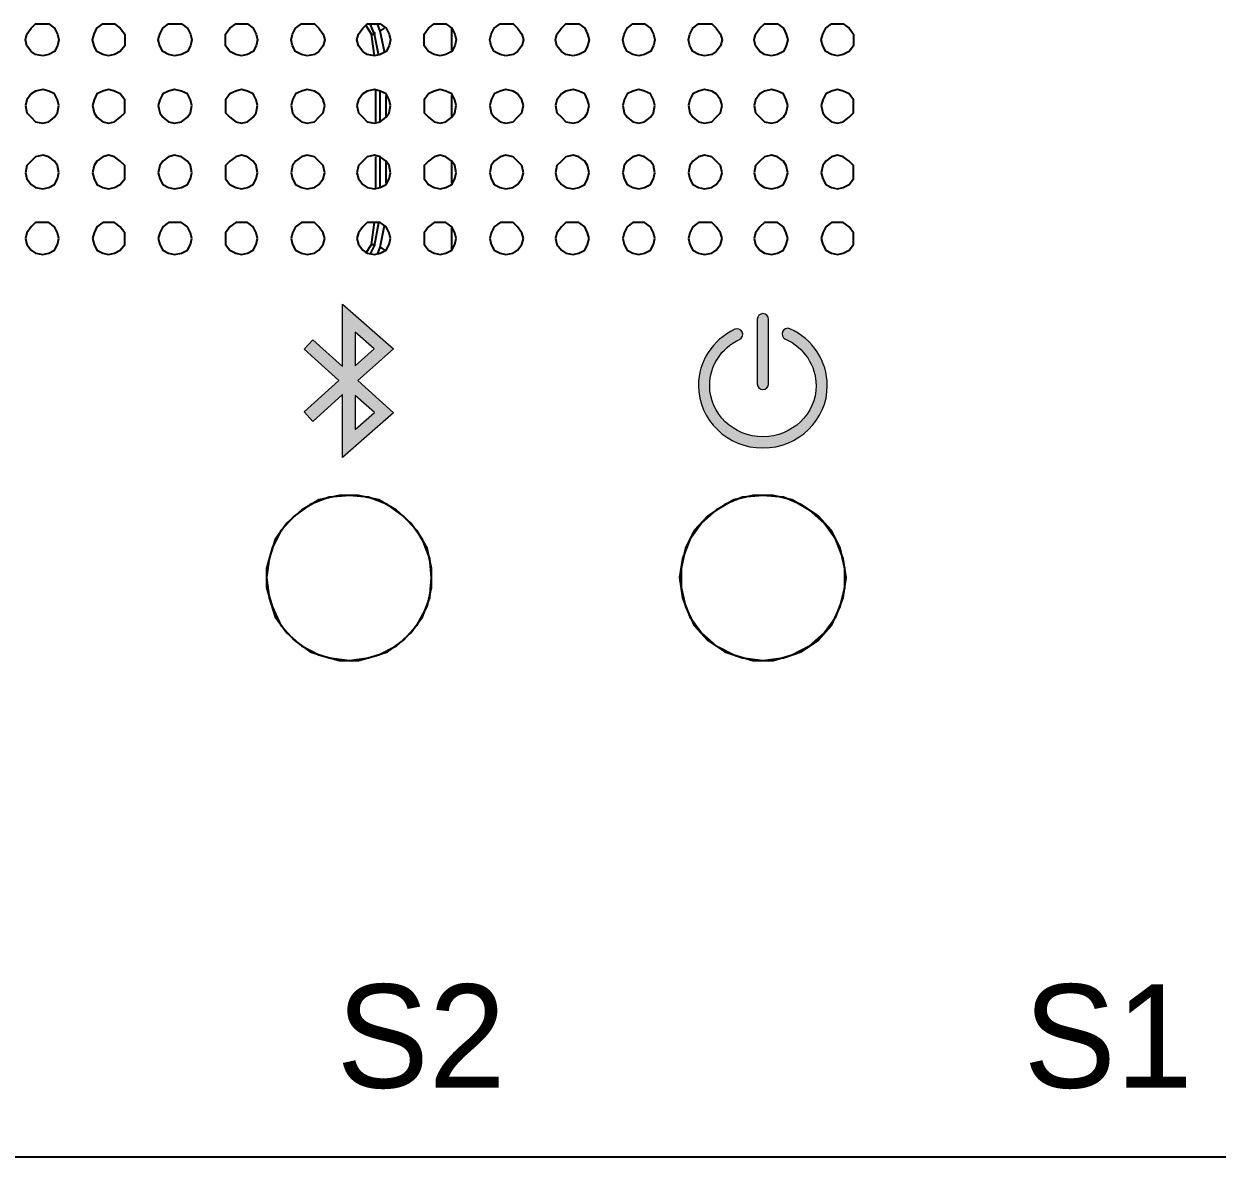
# Model space of a CAD drawing. Header units: inches. Extents: x 45 to 557, y 129 to 755.
# Drawn here: x 370.2 to 451.9, y 345.2 to 422.8 of the extents above; entities that cross this region are included whole.
import ezdxf

# ---------------------------------------------------------------- set-up
doc = ezdxf.new("R2010")
doc.units = ezdxf.units.IN
doc.header["$MEASUREMENT"] = 0
doc.layers.add('Brain', color=7, linetype='Continuous')
doc.layers.add('Silk screen', color=7, linetype='Continuous')

# ---------------------------------------------------------------- blocks, each defined once
blk = doc.blocks.new('block 17')
at = {"layer": 'Silk screen', "true_color": 0xffffff}
h = blk.add_hatch(color=7, dxfattribs=at)
h.paths.add_polyline_path([(392.012, 399.327), (392.012, 403.615), (395.515, 400.55), (393.069, 398.372), (395.515, 396.171), (392.012, 393.105), (392.012, 397.417), (389.972, 395.573), (389.385, 396.223), (391.763, 398.372), (389.385, 400.522), (389.972, 401.171)])
h.paths.add_polyline_path([(392.887, 395.035), (394.195, 396.179), (392.886, 397.356)])
h.paths.add_polyline_path([(392.888, 399.391), (394.19, 400.545), (392.888, 401.685)])
at = {"layer": 'Silk screen', "lineweight": 0}
for points in [[(392.012, 399.327), (392.012, 403.615), (395.515, 400.55), (393.069, 398.372), (395.515, 396.171), (392.012, 393.105), (392.012, 397.417), (389.972, 395.573), (389.385, 396.223), (391.763, 398.372), (389.385, 400.522), (389.972, 401.171), (392.012, 399.327)], [(392.888, 399.391), (394.19, 400.545), (392.888, 401.685), (392.888, 399.391)], [(392.887, 395.035), (394.195, 396.179), (392.886, 397.356), (392.887, 395.035)]]:
    blk.add_lwpolyline(points, dxfattribs=at)
blk = doc.blocks.new('block 20')
at = {"layer": 'Silk screen', "true_color": 0xffffff}
h = blk.add_hatch(color=7, dxfattribs=at)
h.dxf.hatch_style = 2
edge = h.paths.add_edge_path()
edge.add_spline(control_points=[(420.8, 397.761), (420.588, 397.761), (420.417, 397.932), (420.417, 398.144), (420.417, 398.144), (420.417, 402.576), (420.417, 402.576), (420.417, 402.788), (420.59, 402.959), (420.8, 402.959), (421.012, 402.959), (421.183, 402.788), (421.183, 402.576), (421.183, 402.576), (421.183, 398.144), (421.183, 398.144), (421.183, 397.932), (421.012, 397.761), (420.8, 397.761)], knot_values=[0, 0, 0, 0, 1, 1, 1, 2, 2, 2, 3, 3, 3, 4, 4, 4, 5, 5, 5, 6, 6, 6, 6], degree=3, periodic=1)
h = blk.add_hatch(color=7, dxfattribs=at)
h.dxf.hatch_style = 2
edge = h.paths.add_edge_path()
edge.add_spline(control_points=[(420.8, 393.761), (418.367, 393.761), (416.389, 395.679), (416.389, 398.037), (416.389, 399.685), (417.338, 401.159), (418.868, 401.884), (419.06, 401.974), (419.289, 401.893), (419.379, 401.701), (419.469, 401.51), (419.388, 401.281), (419.197, 401.191), (417.937, 400.594), (417.156, 399.387), (417.156, 398.037), (417.156, 396.102), (418.791, 394.527), (420.8, 394.527), (422.809, 394.527), (424.444, 396.102), (424.444, 398.037), (424.444, 399.396), (423.618, 400.645), (422.337, 401.219), (422.144, 401.305), (422.058, 401.532), (422.144, 401.726), (422.23, 401.919), (422.458, 402.006), (422.651, 401.917), (424.207, 401.221), (425.211, 399.697), (425.211, 398.037), (425.211, 395.679), (423.233, 393.761), (420.8, 393.761)], knot_values=[0, 0, 0, 0, 1, 1, 1, 2, 2, 2, 3, 3, 3, 4, 4, 4, 5, 5, 5, 6, 6, 6, 7, 7, 7, 8, 8, 8, 9, 9, 9, 10, 10, 10, 11, 11, 11, 12, 12, 12, 12], degree=3, periodic=1)
at = {"layer": 'Silk screen', "lineweight": 0}
for points, knots in [([(420.8, 397.761), (420.588, 397.761), (420.417, 397.932), (420.417, 398.144), (420.417, 398.144), (420.417, 402.576), (420.417, 402.576), (420.417, 402.788), (420.59, 402.959), (420.8, 402.959), (421.012, 402.959), (421.183, 402.788), (421.183, 402.576), (421.183, 402.576), (421.183, 398.144), (421.183, 398.144), (421.183, 397.932), (421.012, 397.761), (420.8, 397.761)], [0, 0, 0, 0, 1, 1, 1, 2, 2, 2, 3, 3, 3, 4, 4, 4, 5, 5, 5, 6, 6, 6, 6]), ([(420.8, 393.761), (418.367, 393.761), (416.389, 395.679), (416.389, 398.037), (416.389, 399.685), (417.338, 401.159), (418.868, 401.884), (419.06, 401.974), (419.289, 401.893), (419.379, 401.701), (419.469, 401.51), (419.388, 401.281), (419.197, 401.191), (417.937, 400.594), (417.156, 399.387), (417.156, 398.037), (417.156, 396.102), (418.791, 394.527), (420.8, 394.527), (422.809, 394.527), (424.444, 396.102), (424.444, 398.037), (424.444, 399.396), (423.618, 400.645), (422.337, 401.219), (422.144, 401.305), (422.058, 401.532), (422.144, 401.726), (422.23, 401.919), (422.458, 402.006), (422.651, 401.917), (424.207, 401.221), (425.211, 399.697), (425.211, 398.037), (425.211, 395.679), (423.233, 393.761), (420.8, 393.761)], [0, 0, 0, 0, 1, 1, 1, 2, 2, 2, 3, 3, 3, 4, 4, 4, 5, 5, 5, 6, 6, 6, 7, 7, 7, 8, 8, 8, 9, 9, 9, 10, 10, 10, 11, 11, 11, 12, 12, 12, 12])]:
    blk.add_open_spline(points, degree=3, knots=knots, dxfattribs=at)
blk = doc.blocks.new('block 19')
at = {"layer": 'Silk screen'}
blk.add_blockref('block 20', (0, 0), dxfattribs=at)
blk = doc.blocks.new('block 18')
at = {"layer": 'Silk screen'}
blk.add_blockref('block 19', (0, 0), dxfattribs=at)
blk = doc.blocks.new('block 30')
at = {"layer": 'Silk screen', "color": 7, "true_color": 0xffffff, "insert": (438.655, 349.852), "char_height": 7.08, "attachment_point": 7}
blk.add_mtext('\\fEthnocentricRg-Regular|b0|i0|c0|p34;\\W1;S1', dxfattribs=at)
blk = doc.blocks.new('block 31')
at = {"layer": 'Silk screen', "color": 7, "true_color": 0xffffff, "insert": (391.61, 349.851), "char_height": 7.08, "attachment_point": 7}
blk.add_mtext('\\fEthnocentricRg-Regular|b0|i0|c0|p34;\\W1;S2', dxfattribs=at)

msp = doc.modelspace()

# ---------------------------------------------------------------- linework, layer by layer
at = {"layer": 'Brain', "color": 7, "lineweight": 25, "true_color": 0xffffff}
for points in [[(371.5, 420.6), (371, 420.7), (370.7, 420.9), (370.4, 421.3), (370.3, 421.7), (370.4, 422.1), (370.7, 422.5), (371, 422.8), (371.5, 422.8)], [(371.5, 422.8), (371.9, 422.8), (372.3, 422.5), (372.5, 422.1), (372.6, 421.7), (372.5, 421.3), (372.3, 420.9), (371.9, 420.7), (371.5, 420.6)], [(376, 420.6), (375.6, 420.7), (375.2, 420.9), (375, 421.3), (374.9, 421.7), (375, 422.1), (375.2, 422.5), (375.6, 422.8), (376, 422.8)], [(376, 422.8), (376.4, 422.8), (376.8, 422.5), (377.1, 422.1), (377.1, 421.7), (377.1, 421.3), (376.8, 420.9), (376.4, 420.7), (376, 420.6)], [(380.5, 420.6), (380.1, 420.7), (379.7, 420.9), (379.5, 421.3), (379.4, 421.7), (379.5, 422.1), (379.7, 422.5), (380.1, 422.8), (380.5, 422.8)], [(380.5, 422.8), (381, 422.8), (381.4, 422.5), (381.6, 422.1), (381.7, 421.7), (381.6, 421.3), (381.4, 420.9), (381, 420.7), (380.5, 420.6)], [(385.1, 420.6), (384.7, 420.7), (384.3, 420.9), (384, 421.3), (384, 421.7), (384, 422.1), (384.3, 422.5), (384.7, 422.8), (385.1, 422.8)], [(385.1, 422.8), (385.5, 422.8), (385.9, 422.5), (386.1, 422.1), (386.2, 421.7), (386.1, 421.3), (385.9, 420.9), (385.5, 420.7), (385.1, 420.6)], [(389.6, 420.6), (389.2, 420.7), (388.8, 420.9), (388.6, 421.3), (388.5, 421.7), (388.6, 422.1), (388.8, 422.5), (389.2, 422.8), (389.6, 422.8)], [(389.6, 422.8), (390.1, 422.8), (390.4, 422.5), (390.7, 422.1), (390.8, 421.7), (390.7, 421.3), (390.4, 420.9), (390.1, 420.7), (389.6, 420.6)], [(394.2, 420.6), (393.7, 420.7), (393.4, 420.9), (393.1, 421.3), (393, 421.7), (393.1, 422.1), (393.4, 422.5), (393.7, 422.8), (394.2, 422.8)], [(394, 422.1), (393.6, 422.7)], [(394.2, 422.1), (393.9, 422.8)], [(394.2, 422.8), (394.6, 422.8), (395, 422.5), (395.2, 422.1), (395.3, 421.7), (395.2, 421.3), (395, 420.9), (394.6, 420.7), (394.2, 420.6)], [(394.6, 422.3), (394.4, 422.8)], [(394.6, 422.3), (394.9, 422.5)], [(398.7, 420.6), (398.3, 420.7), (397.9, 420.9), (397.6, 421.3), (397.6, 421.7), (397.6, 422.1), (397.9, 422.5), (398.3, 422.8), (398.7, 422.8)], [(398.7, 422.8), (399.1, 422.8), (399.5, 422.5), (399.7, 422.1), (399.8, 421.7), (399.7, 421.3), (399.5, 420.9), (399.1, 420.7), (398.7, 420.6)], [(399.5, 421), (399.5, 422.5)], [(403.2, 420.6), (402.8, 420.7), (402.4, 420.9), (402.2, 421.3), (402.1, 421.7), (402.2, 422.1), (402.4, 422.5), (402.8, 422.8), (403.2, 422.8)], [(403.2, 422.8), (403.7, 422.8), (404, 422.5), (404.3, 422.1), (404.4, 421.7), (404.3, 421.3), (404, 420.9), (403.7, 420.7), (403.2, 420.6)], [(407.8, 420.6), (407.3, 420.7), (407, 420.9), (406.7, 421.3), (406.6, 421.7), (406.7, 422.1), (407, 422.5), (407.3, 422.8), (407.8, 422.8)], [(407.8, 422.8), (408.2, 422.8), (408.6, 422.5), (408.8, 422.1), (408.9, 421.7), (408.8, 421.3), (408.6, 420.9), (408.2, 420.7), (407.8, 420.6)], [(412.3, 420.6), (411.9, 420.7), (411.5, 420.9), (411.3, 421.3), (411.2, 421.7), (411.3, 422.1), (411.5, 422.5), (411.9, 422.8), (412.3, 422.8)], [(412.3, 422.8), (412.7, 422.8), (413.1, 422.5), (413.3, 422.1), (413.4, 421.7), (413.3, 421.3), (413.1, 420.9), (412.7, 420.7), (412.3, 420.6)], [(416.8, 420.6), (416.4, 420.7), (416, 420.9), (415.8, 421.3), (415.7, 421.7), (415.8, 422.1), (416, 422.5), (416.4, 422.8), (416.8, 422.8)], [(416.8, 422.8), (417.3, 422.8), (417.6, 422.5), (417.9, 422.1), (418, 421.7), (417.9, 421.3), (417.6, 420.9), (417.3, 420.7), (416.8, 420.6)], [(421.4, 420.6), (420.9, 420.7), (420.6, 420.9), (420.3, 421.3), (420.2, 421.7), (420.3, 422.1), (420.6, 422.5), (420.9, 422.8), (421.4, 422.8)], [(421.4, 422.8), (421.8, 422.8), (422.2, 422.5), (422.4, 422.1), (422.5, 421.7), (422.4, 421.3), (422.2, 420.9), (421.8, 420.7), (421.4, 420.6)], [(425.9, 420.6), (425.5, 420.7), (425.1, 420.9), (424.9, 421.3), (424.8, 421.7), (424.9, 422.1), (425.1, 422.5), (425.5, 422.8), (425.9, 422.8)], [(425.9, 422.8), (426.3, 422.8), (426.7, 422.5), (427, 422.1), (427, 421.7), (427, 421.3), (426.7, 420.9), (426.3, 420.7), (425.9, 420.6)], [(394.2, 420.6), (394, 422.1)], [(394.5, 420.6), (394.2, 422.1)], [(394.9, 420.9), (394.6, 422.3)], [(372.6, 417.2), (372.5, 417.6), (372.3, 418), (371.9, 418.2), (371.5, 418.3), (371, 418.2), (370.7, 418), (370.4, 417.6), (370.3, 417.2)], [(377.1, 417.2), (377.1, 417.6), (376.8, 418), (376.4, 418.2), (376, 418.3), (375.6, 418.2), (375.2, 418), (375, 417.6), (374.9, 417.2)], [(381.7, 417.2), (381.6, 417.6), (381.4, 418), (381, 418.2), (380.5, 418.3), (380.1, 418.2), (379.7, 418), (379.5, 417.6), (379.4, 417.2)], [(386.2, 417.2), (386.1, 417.6), (385.9, 418), (385.5, 418.2), (385.1, 418.3), (384.7, 418.2), (384.3, 418), (384, 417.6), (384, 417.2)], [(390.8, 417.2), (390.7, 417.6), (390.4, 418), (390.1, 418.2), (389.6, 418.3), (389.2, 418.2), (388.8, 418), (388.6, 417.6), (388.5, 417.2)], [(395.3, 417.2), (395.2, 417.6), (395, 418), (394.6, 418.2), (394.2, 418.3), (393.7, 418.2), (393.4, 418), (393.1, 417.6), (393, 417.2)], [(394.3, 416.1), (394.3, 418.3)], [(394.6, 416.1), (394.6, 418.2)], [(395, 416.4), (395, 417.9)], [(399.8, 417.2), (399.7, 417.6), (399.5, 418), (399.1, 418.2), (398.7, 418.3), (398.3, 418.2), (397.9, 418), (397.6, 417.6), (397.6, 417.2)], [(399.5, 416.4), (399.5, 417.9)], [(404.4, 417.2), (404.3, 417.6), (404, 418), (403.7, 418.2), (403.2, 418.3), (402.8, 418.2), (402.4, 418), (402.2, 417.6), (402.1, 417.2)], [(408.9, 417.2), (408.8, 417.6), (408.6, 418), (408.2, 418.2), (407.8, 418.3), (407.3, 418.2), (407, 418), (406.7, 417.6), (406.6, 417.2)], [(413.4, 417.2), (413.3, 417.6), (413.1, 418), (412.7, 418.2), (412.3, 418.3), (411.9, 418.2), (411.5, 418), (411.3, 417.6), (411.2, 417.2)], [(418, 417.2), (417.9, 417.6), (417.6, 418), (417.3, 418.2), (416.8, 418.3), (416.4, 418.2), (416, 418), (415.8, 417.6), (415.7, 417.2)], [(422.5, 417.2), (422.4, 417.6), (422.2, 418), (421.8, 418.2), (421.4, 418.3), (420.9, 418.2), (420.6, 418), (420.3, 417.6), (420.2, 417.2)], [(427, 417.2), (427, 417.6), (426.7, 418), (426.3, 418.2), (425.9, 418.3), (425.5, 418.2), (425.1, 418), (424.9, 417.6), (424.8, 417.2)], [(370.3, 417.2), (370.4, 416.7), (370.7, 416.4), (371, 416.1), (371.5, 416), (371.9, 416.1), (372.3, 416.4), (372.5, 416.7), (372.6, 417.2)], [(374.9, 417.2), (375, 416.7), (375.2, 416.4), (375.6, 416.1), (376, 416), (376.4, 416.1), (376.8, 416.4), (377.1, 416.7), (377.1, 417.2)], [(379.4, 417.2), (379.5, 416.7), (379.7, 416.4), (380.1, 416.1), (380.5, 416), (381, 416.1), (381.4, 416.4), (381.6, 416.7), (381.7, 417.2)], [(384, 417.2), (384, 416.7), (384.3, 416.4), (384.7, 416.1), (385.1, 416), (385.5, 416.1), (385.9, 416.4), (386.1, 416.7), (386.2, 417.2)], [(388.5, 417.2), (388.6, 416.7), (388.8, 416.4), (389.2, 416.1), (389.6, 416), (390.1, 416.1), (390.4, 416.4), (390.7, 416.7), (390.8, 417.2)], [(393, 417.2), (393.1, 416.7), (393.4, 416.4), (393.7, 416.1), (394.2, 416), (394.6, 416.1), (395, 416.4), (395.2, 416.7), (395.3, 417.2)], [(397.6, 417.2), (397.6, 416.7), (397.9, 416.4), (398.3, 416.1), (398.7, 416), (399.1, 416.1), (399.5, 416.4), (399.7, 416.7), (399.8, 417.2)], [(402.1, 417.2), (402.2, 416.7), (402.4, 416.4), (402.8, 416.1), (403.2, 416), (403.7, 416.1), (404, 416.4), (404.3, 416.7), (404.4, 417.2)], [(406.6, 417.2), (406.7, 416.7), (407, 416.4), (407.3, 416.1), (407.8, 416), (408.2, 416.1), (408.6, 416.4), (408.8, 416.7), (408.9, 417.2)], [(411.2, 417.2), (411.3, 416.7), (411.5, 416.4), (411.9, 416.1), (412.3, 416), (412.7, 416.1), (413.1, 416.4), (413.3, 416.7), (413.4, 417.2)], [(415.7, 417.2), (415.8, 416.7), (416, 416.4), (416.4, 416.1), (416.8, 416), (417.3, 416.1), (417.6, 416.4), (417.9, 416.7), (418, 417.2)], [(420.2, 417.2), (420.3, 416.7), (420.6, 416.4), (420.9, 416.1), (421.4, 416), (421.8, 416.1), (422.2, 416.4), (422.4, 416.7), (422.5, 417.2)], [(424.8, 417.2), (424.9, 416.7), (425.1, 416.4), (425.5, 416.1), (425.9, 416), (426.3, 416.1), (426.7, 416.4), (427, 416.7), (427, 417.2)], [(372.6, 412.6), (372.5, 413.1), (372.3, 413.4), (371.9, 413.7), (371.5, 413.8), (371, 413.7), (370.7, 413.4), (370.4, 413.1), (370.3, 412.6)], [(377.1, 412.6), (377.1, 413.1), (376.8, 413.4), (376.4, 413.7), (376, 413.8), (375.6, 413.7), (375.2, 413.4), (375, 413.1), (374.9, 412.6)], [(381.7, 412.6), (381.6, 413.1), (381.4, 413.4), (381, 413.7), (380.5, 413.8), (380.1, 413.7), (379.7, 413.4), (379.5, 413.1), (379.4, 412.6)], [(386.2, 412.6), (386.1, 413.1), (385.9, 413.4), (385.5, 413.7), (385.1, 413.8), (384.7, 413.7), (384.3, 413.4), (384, 413.1), (384, 412.6)], [(390.8, 412.6), (390.7, 413.1), (390.4, 413.4), (390.1, 413.7), (389.6, 413.8), (389.2, 413.7), (388.8, 413.4), (388.6, 413.1), (388.5, 412.6)], [(395.3, 412.6), (395.2, 413.1), (395, 413.4), (394.6, 413.7), (394.2, 413.8), (393.7, 413.7), (393.4, 413.4), (393.1, 413.1), (393, 412.6)], [(394.3, 411.5), (394.3, 413.7)], [(394.6, 411.6), (394.6, 413.7)], [(399.8, 412.6), (399.7, 413.1), (399.5, 413.4), (399.1, 413.7), (398.7, 413.8), (398.3, 413.7), (397.9, 413.4), (397.6, 413.1), (397.6, 412.6)], [(404.4, 412.6), (404.3, 413.1), (404, 413.4), (403.7, 413.7), (403.2, 413.8), (402.8, 413.7), (402.4, 413.4), (402.2, 413.1), (402.1, 412.6)], [(408.9, 412.6), (408.8, 413.1), (408.6, 413.4), (408.2, 413.7), (407.8, 413.8), (407.3, 413.7), (407, 413.4), (406.7, 413.1), (406.6, 412.6)], [(413.4, 412.6), (413.3, 413.1), (413.1, 413.4), (412.7, 413.7), (412.3, 413.8), (411.9, 413.7), (411.5, 413.4), (411.3, 413.1), (411.2, 412.6)], [(418, 412.6), (417.9, 413.1), (417.6, 413.4), (417.3, 413.7), (416.8, 413.8), (416.4, 413.7), (416, 413.4), (415.8, 413.1), (415.7, 412.6)], [(422.5, 412.6), (422.4, 413.1), (422.2, 413.4), (421.8, 413.7), (421.4, 413.8), (420.9, 413.7), (420.6, 413.4), (420.3, 413.1), (420.2, 412.6)], [(427, 412.6), (427, 413.1), (426.7, 413.4), (426.3, 413.7), (425.9, 413.8), (425.5, 413.7), (425.1, 413.4), (424.9, 413.1), (424.8, 412.6)], [(395, 411.9), (395, 413.4)], [(399.5, 411.9), (399.5, 413.4)], [(370.3, 412.6), (370.4, 412.2), (370.7, 411.8), (371, 411.6), (371.5, 411.5), (371.9, 411.6), (372.3, 411.8), (372.5, 412.2), (372.6, 412.6)], [(374.9, 412.6), (375, 412.2), (375.2, 411.8), (375.6, 411.6), (376, 411.5), (376.4, 411.6), (376.8, 411.8), (377.1, 412.2), (377.1, 412.6)], [(379.4, 412.6), (379.5, 412.2), (379.7, 411.8), (380.1, 411.6), (380.5, 411.5), (381, 411.6), (381.4, 411.8), (381.6, 412.2), (381.7, 412.6)], [(384, 412.6), (384, 412.2), (384.3, 411.8), (384.7, 411.6), (385.1, 411.5), (385.5, 411.6), (385.9, 411.8), (386.1, 412.2), (386.2, 412.6)], [(388.5, 412.6), (388.6, 412.2), (388.8, 411.8), (389.2, 411.6), (389.6, 411.5), (390.1, 411.6), (390.4, 411.8), (390.7, 412.2), (390.8, 412.6)], [(393, 412.6), (393.1, 412.2), (393.4, 411.8), (393.7, 411.6), (394.2, 411.5), (394.6, 411.6), (395, 411.8), (395.2, 412.2), (395.3, 412.6)], [(397.6, 412.6), (397.6, 412.2), (397.9, 411.8), (398.3, 411.6), (398.7, 411.5), (399.1, 411.6), (399.5, 411.8), (399.7, 412.2), (399.8, 412.6)], [(402.1, 412.6), (402.2, 412.2), (402.4, 411.8), (402.8, 411.6), (403.2, 411.5), (403.7, 411.6), (404, 411.8), (404.3, 412.2), (404.4, 412.6)], [(406.6, 412.6), (406.7, 412.2), (407, 411.8), (407.3, 411.6), (407.8, 411.5), (408.2, 411.6), (408.6, 411.8), (408.8, 412.2), (408.9, 412.6)], [(411.2, 412.6), (411.3, 412.2), (411.5, 411.8), (411.9, 411.6), (412.3, 411.5), (412.7, 411.6), (413.1, 411.8), (413.3, 412.2), (413.4, 412.6)], [(415.7, 412.6), (415.8, 412.2), (416, 411.8), (416.4, 411.6), (416.8, 411.5), (417.3, 411.6), (417.6, 411.8), (417.9, 412.2), (418, 412.6)], [(420.2, 412.6), (420.3, 412.2), (420.6, 411.8), (420.9, 411.6), (421.4, 411.5), (421.8, 411.6), (422.2, 411.8), (422.4, 412.2), (422.5, 412.6)], [(424.8, 412.6), (424.9, 412.2), (425.1, 411.8), (425.5, 411.6), (425.9, 411.5), (426.3, 411.6), (426.7, 411.8), (427, 412.2), (427, 412.6)], [(372.6, 408.1), (372.5, 408.5), (372.3, 408.9), (371.9, 409.2), (371.5, 409.2), (371, 409.2), (370.7, 408.9), (370.4, 408.5), (370.3, 408.1)], [(377.1, 408.1), (377.1, 408.5), (376.8, 408.9), (376.4, 409.2), (376, 409.2), (375.6, 409.2), (375.2, 408.9), (375, 408.5), (374.9, 408.1)], [(381.7, 408.1), (381.6, 408.5), (381.4, 408.9), (381, 409.2), (380.5, 409.2), (380.1, 409.2), (379.7, 408.9), (379.5, 408.5), (379.4, 408.1)], [(386.2, 408.1), (386.1, 408.5), (385.9, 408.9), (385.5, 409.2), (385.1, 409.2), (384.7, 409.2), (384.3, 408.9), (384, 408.5), (384, 408.1)], [(390.8, 408.1), (390.7, 408.5), (390.4, 408.9), (390.1, 409.2), (389.6, 409.2), (389.2, 409.2), (388.8, 408.9), (388.6, 408.5), (388.5, 408.1)], [(395.3, 408.1), (395.2, 408.5), (395, 408.9), (394.6, 409.2), (394.2, 409.2), (393.7, 409.2), (393.4, 408.9), (393.1, 408.5), (393, 408.1)], [(394, 407.7), (394.2, 409.2)], [(394.2, 407.6), (394.5, 409.2)], [(394.6, 407.5), (394.9, 409)], [(399.8, 408.1), (399.7, 408.5), (399.5, 408.9), (399.1, 409.2), (398.7, 409.2), (398.3, 409.2), (397.9, 408.9), (397.6, 408.5), (397.6, 408.1)], [(399.5, 407.3), (399.5, 408.9)], [(404.4, 408.1), (404.3, 408.5), (404, 408.9), (403.7, 409.2), (403.2, 409.2), (402.8, 409.2), (402.4, 408.9), (402.2, 408.5), (402.1, 408.1)], [(408.9, 408.1), (408.8, 408.5), (408.6, 408.9), (408.2, 409.2), (407.8, 409.2), (407.3, 409.2), (407, 408.9), (406.7, 408.5), (406.6, 408.1)], [(413.4, 408.1), (413.3, 408.5), (413.1, 408.9), (412.7, 409.2), (412.3, 409.2), (411.9, 409.2), (411.5, 408.9), (411.3, 408.5), (411.2, 408.1)], [(418, 408.1), (417.9, 408.5), (417.6, 408.9), (417.3, 409.2), (416.8, 409.2), (416.4, 409.2), (416, 408.9), (415.8, 408.5), (415.7, 408.1)], [(422.5, 408.1), (422.4, 408.5), (422.2, 408.9), (421.8, 409.2), (421.4, 409.2), (420.9, 409.2), (420.6, 408.9), (420.3, 408.5), (420.2, 408.1)], [(427, 408.1), (427, 408.5), (426.7, 408.9), (426.3, 409.2), (425.9, 409.2), (425.5, 409.2), (425.1, 408.9), (424.9, 408.5), (424.8, 408.1)], [(370.3, 408.1), (370.4, 407.7), (370.7, 407.3), (371, 407.1), (371.5, 407), (371.9, 407.1), (372.3, 407.3), (372.5, 407.7), (372.6, 408.1)], [(374.9, 408.1), (375, 407.7), (375.2, 407.3), (375.6, 407.1), (376, 407), (376.4, 407.1), (376.8, 407.3), (377.1, 407.7), (377.1, 408.1)], [(379.4, 408.1), (379.5, 407.7), (379.7, 407.3), (380.1, 407.1), (380.5, 407), (381, 407.1), (381.4, 407.3), (381.6, 407.7), (381.7, 408.1)], [(384, 408.1), (384, 407.7), (384.3, 407.3), (384.7, 407.1), (385.1, 407), (385.5, 407.1), (385.9, 407.3), (386.1, 407.7), (386.2, 408.1)], [(388.5, 408.1), (388.6, 407.7), (388.8, 407.3), (389.2, 407.1), (389.6, 407), (390.1, 407.1), (390.4, 407.3), (390.7, 407.7), (390.8, 408.1)], [(393, 408.1), (393.1, 407.7), (393.4, 407.3), (393.7, 407.1), (394.2, 407), (394.6, 407.1), (395, 407.3), (395.2, 407.7), (395.3, 408.1)], [(397.6, 408.1), (397.6, 407.7), (397.9, 407.3), (398.3, 407.1), (398.7, 407), (399.1, 407.1), (399.5, 407.3), (399.7, 407.7), (399.8, 408.1)], [(402.1, 408.1), (402.2, 407.7), (402.4, 407.3), (402.8, 407.1), (403.2, 407), (403.7, 407.1), (404, 407.3), (404.3, 407.7), (404.4, 408.1)], [(406.6, 408.1), (406.7, 407.7), (407, 407.3), (407.3, 407.1), (407.8, 407), (408.2, 407.1), (408.6, 407.3), (408.8, 407.7), (408.9, 408.1)], [(411.2, 408.1), (411.3, 407.7), (411.5, 407.3), (411.9, 407.1), (412.3, 407), (412.7, 407.1), (413.1, 407.3), (413.3, 407.7), (413.4, 408.1)], [(415.7, 408.1), (415.8, 407.7), (416, 407.3), (416.4, 407.1), (416.8, 407), (417.3, 407.1), (417.6, 407.3), (417.9, 407.7), (418, 408.1)], [(420.2, 408.1), (420.3, 407.7), (420.6, 407.3), (420.9, 407.1), (421.4, 407), (421.8, 407.1), (422.2, 407.3), (422.4, 407.7), (422.5, 408.1)], [(424.8, 408.1), (424.9, 407.7), (425.1, 407.3), (425.5, 407.1), (425.9, 407), (426.3, 407.1), (426.7, 407.3), (427, 407.7), (427, 408.1)], [(393.6, 407.1), (394, 407.7)], [(393.9, 407), (394.2, 407.6)], [(394, 407.7), (394.1, 407.7), (394.2, 407.7), (394.2, 407.6)], [(394.4, 407), (394.6, 407.5)], [(394.6, 407.5), (394.9, 407.3)], [(392.5, 390.5), (391.1, 390.4), (389.8, 389.9), (388.7, 389.1), (387.8, 388.1), (387.2, 386.9), (386.8, 385.5), (386.8, 384.2), (387.2, 382.9), (387.8, 381.6), (388.7, 380.6), (389.8, 379.8), (391.1, 379.4), (392.5, 379.2)], [(398.1, 384.9), (398, 386.2), (397.5, 387.5), (396.7, 388.6), (395.7, 389.5), (394.5, 390.2), (393.1, 390.5), (391.8, 390.5), (390.4, 390.2), (389.2, 389.5), (388.2, 388.6), (387.4, 387.5), (387, 386.2), (386.8, 384.9)], [(392.5, 379.2), (393.8, 379.4), (395.1, 379.8), (396.2, 380.6), (397.1, 381.6), (397.8, 382.9), (398.1, 384.2), (398.1, 385.5), (397.8, 386.9), (397.1, 388.1), (396.2, 389.1), (395.1, 389.9), (393.8, 390.4), (392.5, 390.5)], [(426.5, 384.9), (426.3, 386.2), (425.8, 387.5), (425, 388.6), (424, 389.5), (422.8, 390.2), (421.5, 390.5), (420.1, 390.5), (418.8, 390.2), (417.6, 389.5), (416.6, 388.6), (415.8, 387.5), (415.3, 386.2), (415.1, 384.9)], [(420.8, 390.5), (419.4, 390.4), (418.2, 389.9), (417, 389.1), (416.1, 388.1), (415.5, 386.9), (415.2, 385.5), (415.2, 384.2), (415.5, 382.9), (416.1, 381.6), (417, 380.6), (418.2, 379.8), (419.4, 379.4), (420.8, 379.2)], [(420.8, 379.2), (422.2, 379.4), (423.4, 379.8), (424.6, 380.6), (425.5, 381.6), (426.1, 382.9), (426.4, 384.2), (426.4, 385.5), (426.1, 386.9), (425.5, 388.1), (424.6, 389.1), (423.4, 389.9), (422.2, 390.4), (420.8, 390.5)], [(386.8, 384.9), (387, 383.5), (387.4, 382.2), (388.2, 381.1), (389.2, 380.2), (390.4, 379.6), (391.8, 379.2), (393.1, 379.2), (394.5, 379.6), (395.7, 380.2), (396.7, 381.1), (397.5, 382.2), (398, 383.5), (398.1, 384.9)], [(415.1, 384.9), (415.3, 383.5), (415.8, 382.2), (416.6, 381.1), (417.6, 380.2), (418.8, 379.6), (420.1, 379.2), (421.5, 379.2), (422.8, 379.6), (424, 380.2), (425, 381.1), (425.8, 382.2), (426.3, 383.5), (426.5, 384.9)], [(491.7, 345.2), (264.9, 345.2)]]:
    msp.add_lwpolyline(points, dxfattribs=at)
msp.add_open_spline([(394, 422.1), (394, 422.1), (394, 422.1), (394, 422.1), (394, 422.1), (394.1, 422.1), (394.1, 422.1), (394.1, 422.1), (394.2, 422.1), (394.2, 422.1), (394.2, 422.1), (394.2, 422.2), (394.2, 422.2), (394.2, 422.2), (394.2, 422.1), (394.2, 422.1)], degree=3, knots=[0, 0, 0, 0, 1, 1, 1, 2, 2, 2, 3, 3, 3, 4, 4, 4, 5, 5, 5, 5], dxfattribs=at)

# ---------------------------------------------------------------- block references
at = {"layer": 'Silk screen'}
for name in ['block 17', 'block 18', 'block 31', 'block 30']:
    msp.add_blockref(name, (0, 0), dxfattribs=at)

doc.saveas('drawing.dxf')
